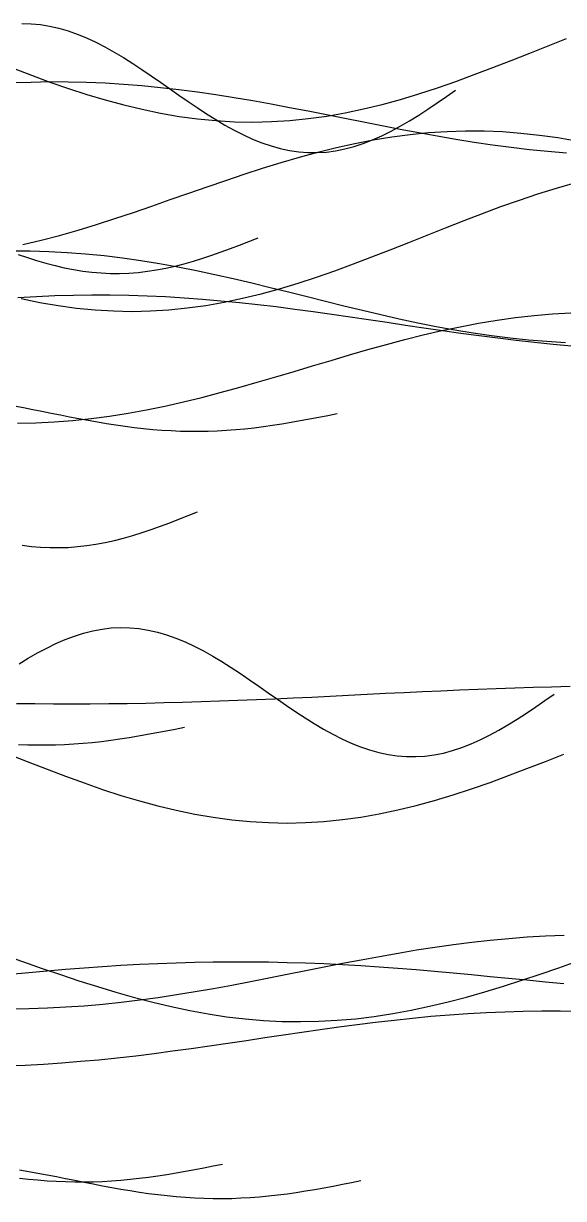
# Model space of a CAD drawing. Header units: metres. Extents: x -249 to 352, y -252 to 258.
# Drawn here: x 39.4 to 97.9, y 124.9 to 252.3 of the extents above; entities that cross this region are included whole.
import ezdxf

# ---------------------------------------------------------------- set-up
doc = ezdxf.new("R2010")
doc.units = ezdxf.units.M

msp = doc.modelspace()

# ---------------------------------------------------------------- linework, layer by layer
for p, q in [((39.22, 252.29, -433.01), (40.22, 252.27, -433.01)), ((40.22, 252.27, -433.01), (41.22, 252.18, -433.01)), ((41.22, 252.18, -433.01), (42.22, 252.02, -433.01)), ((42.22, 252.02, -433.01), (43.22, 251.8, -433.01)), ((43.22, 251.8, -433.01), (44.22, 251.5, -433.01)), ((44.22, 251.5, -433.01), (45.22, 251.15, -433.01)), ((45.22, 251.15, -433.01), (46.22, 250.74, -433.01)), ((46.22, 250.74, -433.01), (47.22, 250.27, -433.01)), ((47.22, 250.27, -433.01), (48.22, 249.76, -433.01)), ((48.22, 249.76, -433.01), (49.22, 249.2, -433.01)), ((94.25, 249.08, -433.01), (96.25, 249.88, -433.01)), ((96.25, 249.88, -433.01), (98.25, 250.68, -433.01)), ((49.22, 249.2, -433.01), (50.22, 248.6, -433.01)), ((50.22, 248.6, -433.01), (51.22, 247.96, -433.01)), ((92.25, 248.29, -433.01), (94.25, 249.08, -433.01)), ((38.25, 247.44, -433.01), (40.25, 246.68, -433.01)), ((51.22, 247.96, -433.01), (52.22, 247.3, -433.01)), ((52.22, 247.3, -433.01), (53.22, 246.62, -433.01)), ((88.25, 246.75, -433.01), (90.25, 247.51, -433.01)), ((90.25, 247.51, -433.01), (92.25, 248.29, -433.01)), ((38.23, 245.88, -433.01), (40.23, 245.95, -433.01)), ((40.23, 245.95, -433.01), (42.23, 245.99, -433.01)), ((40.25, 246.68, -433.01), (42.25, 245.95, -433.01)), ((42.23, 245.99, -433.01), (44.23, 245.98, -433.01)), ((42.25, 245.95, -433.01), (44.25, 245.26, -433.01)), ((44.23, 245.98, -433.01), (46.23, 245.94, -433.01)), ((46.23, 245.94, -433.01), (48.23, 245.85, -433.01)), ((48.23, 245.85, -433.01), (50.23, 245.73, -433.01)), ((53.22, 246.62, -433.01), (54.22, 245.93, -433.01)), ((54.22, 245.93, -433.01), (55.22, 245.23, -433.01)), ((84.25, 245.32, -433.01), (86.25, 246.02, -433.01)), ((86.25, 246.02, -433.01), (88.25, 246.75, -433.01)), ((44.25, 245.26, -433.01), (46.25, 244.61, -433.01)), ((46.25, 244.61, -433.01), (48.25, 244.01, -433.01)), ((50.23, 245.73, -433.01), (52.23, 245.57, -433.01)), ((52.23, 245.57, -433.01), (54.23, 245.37, -433.01)), ((54.23, 245.37, -433.01), (56.23, 245.14, -433.01)), ((55.22, 245.23, -433.01), (56.22, 244.53, -433.01)), ((56.22, 244.53, -433.01), (57.22, 243.84, -433.01)), ((56.23, 245.14, -433.01), (58.23, 244.88, -433.01)), ((58.23, 244.88, -433.01), (60.23, 244.59, -433.01)), ((60.23, 244.59, -433.01), (62.23, 244.28, -433.01)), ((80.25, 244.07, -433.01), (82.25, 244.67, -433.01)), ((82.25, 244.67, -433.01), (84.25, 245.32, -433.01)), ((85.22, 244.37, -433.01), (86.22, 245.07, -433.01)), ((48.25, 244.01, -433.01), (50.25, 243.47, -433.01)), ((50.25, 243.47, -433.01), (52.25, 242.99, -433.01)), ((57.22, 243.84, -433.01), (58.22, 243.17, -433.01)), ((62.23, 244.28, -433.01), (64.23, 243.94, -433.01)), ((64.23, 243.94, -433.01), (66.23, 243.58, -433.01)), ((66.23, 243.58, -433.01), (68.23, 243.2, -433.01)), ((76.25, 243.03, -433.01), (78.25, 243.52, -433.01)), ((78.25, 243.52, -433.01), (80.25, 244.07, -433.01)), ((83.22, 243.01, -433.01), (84.22, 243.68, -433.01)), ((84.22, 243.68, -433.01), (85.22, 244.37, -433.01)), ((52.25, 242.99, -433.01), (54.25, 242.58, -433.01)), ((54.25, 242.58, -433.01), (56.25, 242.23, -433.01)), ((56.25, 242.23, -433.01), (58.25, 241.96, -433.01)), ((58.22, 243.17, -433.01), (59.22, 242.51, -433.01)), ((59.22, 242.51, -433.01), (60.22, 241.88, -433.01)), ((68.23, 243.2, -433.01), (70.23, 242.82, -433.01)), ((70.23, 242.82, -433.01), (72.23, 242.42, -433.01)), ((70.25, 241.98, -433.01), (72.25, 242.26, -433.01)), ((72.23, 242.42, -433.01), (74.23, 242.02, -433.01)), ((72.25, 242.26, -433.01), (74.25, 242.61, -433.01)), ((74.23, 242.02, -433.01), (76.23, 241.62, -433.01)), ((74.25, 242.61, -433.01), (76.25, 243.03, -433.01)), ((81.22, 241.74, -433.01), (82.22, 242.36, -433.01)), ((82.22, 242.36, -433.01), (83.22, 243.01, -433.01)), ((58.25, 241.96, -433.01), (60.25, 241.77, -433.01)), ((60.22, 241.88, -433.01), (61.22, 241.29, -433.01)), ((60.25, 241.77, -433.01), (62.25, 241.65, -433.01)), ((61.22, 241.29, -433.01), (62.22, 240.74, -433.01)), ((62.22, 240.74, -433.01), (63.22, 240.23, -433.01)), ((62.25, 241.65, -433.01), (64.25, 241.61, -433.01)), ((64.25, 241.61, -433.01), (66.25, 241.66, -433.01)), ((66.25, 241.66, -433.01), (68.25, 241.78, -433.01)), ((68.25, 241.78, -433.01), (70.25, 241.98, -433.01)), ((76.23, 241.62, -433.01), (78.23, 241.23, -433.01)), ((78.23, 241.23, -433.01), (80.23, 240.84, -433.01)), ((79.22, 240.61, -433.01), (80.22, 241.15, -433.01)), ((80.22, 241.15, -433.01), (81.22, 241.74, -433.01)), ((80.23, 240.84, -433.01), (82.23, 240.46, -433.01)), ((63.22, 240.23, -433.01), (64.22, 239.77, -433.01)), ((64.22, 239.77, -433.01), (65.22, 239.37, -433.01)), ((75.3, 239.29, -433.01), (77.3, 239.67, -433.01)), ((76.22, 239.28, -433.01), (77.22, 239.67, -433.01)), ((77.22, 239.67, -433.01), (78.22, 240.12, -433.01)), ((77.3, 239.67, -433.01), (79.3, 240, -433.01)), ((78.22, 240.12, -433.01), (79.22, 240.61, -433.01)), ((79.3, 240, -433.01), (81.3, 240.27, -433.01)), ((81.3, 240.27, -433.01), (83.3, 240.46, -433.01)), ((82.23, 240.46, -433.01), (84.23, 240.1, -433.01)), ((83.3, 240.46, -433.01), (85.3, 240.59, -433.01)), ((84.23, 240.1, -433.01), (86.23, 239.76, -433.01)), ((85.3, 240.59, -433.01), (87.3, 240.66, -433.01)), ((86.23, 239.76, -433.01), (88.23, 239.44, -433.01)), ((87.3, 240.66, -433.01), (89.3, 240.65, -433.01)), ((88.23, 239.44, -433.01), (90.23, 239.14, -433.01)), ((89.3, 240.65, -433.01), (91.3, 240.57, -433.01)), ((91.3, 240.57, -433.01), (93.3, 240.42, -433.01)), ((93.3, 240.42, -433.01), (95.3, 240.2, -433.01)), ((95.3, 240.2, -433.01), (97.3, 239.92, -433.01)), ((97.3, 239.92, -433.01), (99.3, 239.58, -433.01)), ((65.22, 239.37, -433.01), (66.22, 239.03, -433.01)), ((66.22, 239.03, -433.01), (67.22, 238.75, -433.01)), ((67.22, 238.75, -433.01), (68.22, 238.53, -433.01)), ((68.22, 238.53, -433.01), (69.22, 238.39, -433.01)), ((69.22, 238.39, -433.01), (70.22, 238.31, -433.01)), ((69.3, 237.8, -433.01), (71.3, 238.35, -433.01)), ((70.22, 238.31, -433.01), (71.22, 238.3, -433.01)), ((71.22, 238.3, -433.01), (72.22, 238.36, -433.01)), ((71.3, 238.35, -433.01), (73.3, 238.84, -433.01)), ((72.22, 238.36, -433.01), (73.22, 238.49, -433.01)), ((73.22, 238.49, -433.01), (74.22, 238.69, -433.01)), ((73.3, 238.84, -433.01), (75.3, 239.29, -433.01)), ((74.22, 238.69, -433.01), (75.22, 238.96, -433.01)), ((75.22, 238.96, -433.01), (76.22, 239.28, -433.01)), ((90.23, 239.14, -433.01), (92.23, 238.88, -433.01)), ((92.23, 238.88, -433.01), (94.23, 238.64, -433.01)), ((94.23, 238.64, -433.01), (96.23, 238.44, -433.01)), ((96.23, 238.44, -433.01), (98.23, 238.27, -433.01)), ((65.3, 236.6, -433.01), (67.3, 237.22, -433.01)), ((67.3, 237.22, -433.01), (69.3, 237.8, -433.01)), ((61.3, 235.28, -433.01), (63.3, 235.95, -433.01)), ((63.3, 235.95, -433.01), (65.3, 236.6, -433.01)), ((57.3, 233.9, -433.01), (59.3, 234.59, -433.01)), ((59.3, 234.59, -433.01), (61.3, 235.28, -433.01)), ((95.14, 233.83, -433.01), (97.14, 234.45, -433.01)), ((97.14, 234.45, -433.01), (99.14, 235.02, -433.01)), ((53.3, 232.5, -433.01), (55.3, 233.2, -433.01)), ((55.3, 233.2, -433.01), (57.3, 233.9, -433.01)), ((91.14, 232.45, -433.01), (93.14, 233.16, -433.01)), ((93.14, 233.16, -433.01), (95.14, 233.83, -433.01)), ((49.3, 231.15, -433.01), (51.3, 231.82, -433.01)), ((51.3, 231.82, -433.01), (53.3, 232.5, -433.01)), ((89.14, 231.71, -433.01), (91.14, 232.45, -433.01)), ((47.3, 230.51, -433.01), (49.3, 231.15, -433.01)), ((85.14, 230.16, -433.01), (87.14, 230.95, -433.01)), ((87.14, 230.95, -433.01), (89.14, 231.71, -433.01)), ((41.3, 228.81, -433.01), (43.3, 229.33, -433.01)), ((43.3, 229.33, -433.01), (45.3, 229.9, -433.01)), ((45.3, 229.9, -433.01), (47.3, 230.51, -433.01)), ((81.14, 228.56, -433.01), (83.14, 229.36, -433.01)), ((83.14, 229.36, -433.01), (85.14, 230.16, -433.01)), ((39.3, 228.33, -433.01), (41.3, 228.81, -433.01)), ((61.81, 227.9, -433.01), (62.81, 228.28, -433.01)), ((62.81, 228.28, -433.01), (63.81, 228.67, -433.01)), ((63.81, 228.67, -433.01), (64.81, 229.07, -433.01)), ((79.14, 227.77, -433.01), (81.14, 228.56, -433.01)), ((38.12, 227.65, -433.01), (40.12, 227.64, -433.01)), ((38.81, 227.26, -433.01), (39.81, 226.92, -433.01)), ((39.81, 226.92, -433.01), (40.81, 226.6, -433.01)), ((40.12, 227.64, -433.01), (42.12, 227.59, -433.01)), ((42.12, 227.59, -433.01), (44.12, 227.48, -433.01)), ((44.12, 227.48, -433.01), (46.12, 227.33, -433.01)), ((46.12, 227.33, -433.01), (48.12, 227.13, -433.01)), ((48.12, 227.13, -433.01), (50.12, 226.88, -433.01)), ((50.12, 226.88, -433.01), (52.12, 226.6, -433.01)), ((57.81, 226.53, -433.01), (58.81, 226.84, -433.01)), ((58.81, 226.84, -433.01), (59.81, 227.17, -433.01)), ((59.81, 227.17, -433.01), (60.81, 227.53, -433.01)), ((60.81, 227.53, -433.01), (61.81, 227.9, -433.01)), ((75.14, 226.23, -433.01), (77.14, 226.99, -433.01)), ((77.14, 226.99, -433.01), (79.14, 227.77, -433.01)), ((40.81, 226.6, -433.01), (41.81, 226.31, -433.01)), ((41.81, 226.31, -433.01), (42.81, 226.05, -433.01)), ((42.81, 226.05, -433.01), (43.81, 225.82, -433.01)), ((43.81, 225.82, -433.01), (44.81, 225.62, -433.01)), ((44.81, 225.62, -433.01), (45.81, 225.46, -433.01)), ((45.81, 225.46, -433.01), (46.81, 225.34, -433.01)), ((51.81, 225.32, -433.01), (52.81, 225.43, -433.01)), ((52.12, 226.6, -433.01), (54.12, 226.27, -433.01)), ((52.81, 225.43, -433.01), (53.81, 225.58, -433.01)), ((53.81, 225.58, -433.01), (54.81, 225.77, -433.01)), ((54.12, 226.27, -433.01), (56.12, 225.91, -433.01)), ((54.81, 225.77, -433.01), (55.81, 225.99, -433.01)), ((55.81, 225.99, -433.01), (56.81, 226.25, -433.01)), ((56.12, 225.91, -433.01), (58.12, 225.51, -433.01)), ((56.81, 226.25, -433.01), (57.81, 226.53, -433.01)), ((58.12, 225.51, -433.01), (60.12, 225.09, -433.01)), ((71.14, 224.8, -433.01), (73.14, 225.5, -433.01)), ((73.14, 225.5, -433.01), (75.14, 226.23, -433.01)), ((46.81, 225.34, -433.01), (47.81, 225.26, -433.01)), ((47.81, 225.26, -433.01), (48.81, 225.21, -433.01)), ((48.81, 225.21, -433.01), (49.81, 225.21, -433.01)), ((49.81, 225.21, -433.01), (50.81, 225.24, -433.01)), ((50.81, 225.24, -433.01), (51.81, 225.32, -433.01)), ((60.12, 225.09, -433.01), (62.12, 224.64, -433.01)), ((62.12, 224.64, -433.01), (64.12, 224.17, -433.01)), ((64.12, 224.17, -433.01), (66.12, 223.69, -433.01)), ((69.14, 224.15, -433.01), (71.14, 224.8, -433.01)), ((44.79, 222.86, -433.01), (46.79, 222.88, -433.01)), ((46.79, 222.88, -433.01), (48.79, 222.88, -433.01)), ((63.14, 222.51, -433.01), (65.14, 223, -433.01)), ((65.14, 223, -433.01), (67.14, 223.54, -433.01)), ((66.12, 223.69, -433.01), (68.12, 223.19, -433.01)), ((67.14, 223.54, -433.01), (69.14, 224.15, -433.01)), ((68.12, 223.19, -433.01), (70.12, 222.69, -433.01)), ((38.79, 222.6, -433.01), (40.79, 222.71, -433.01)), ((39.14, 222.47, -433.01), (41.14, 222.06, -433.01)), ((40.79, 222.71, -433.01), (42.79, 222.8, -433.01)), ((41.14, 222.06, -433.01), (43.14, 221.71, -433.01)), ((42.79, 222.8, -433.01), (44.79, 222.86, -433.01)), ((43.14, 221.71, -433.01), (45.14, 221.44, -433.01)), ((48.79, 222.88, -433.01), (50.79, 222.84, -433.01)), ((50.79, 222.84, -433.01), (52.79, 222.78, -433.01)), ((52.79, 222.78, -433.01), (54.79, 222.69, -433.01)), ((54.79, 222.69, -433.01), (56.79, 222.57, -433.01)), ((56.79, 222.57, -433.01), (58.79, 222.42, -433.01)), ((57.14, 221.46, -433.01), (59.14, 221.74, -433.01)), ((58.79, 222.42, -433.01), (60.79, 222.25, -433.01)), ((59.14, 221.74, -433.01), (61.14, 222.09, -433.01)), ((60.79, 222.25, -433.01), (62.79, 222.05, -433.01)), ((61.14, 222.09, -433.01), (63.14, 222.51, -433.01)), ((62.79, 222.05, -433.01), (64.79, 221.83, -433.01)), ((64.79, 221.83, -433.01), (66.79, 221.6, -433.01)), ((70.12, 222.69, -433.01), (72.12, 222.19, -433.01)), ((72.12, 222.19, -433.01), (74.12, 221.7, -433.01)), ((74.12, 221.7, -433.01), (76.12, 221.21, -433.01)), ((45.14, 221.44, -433.01), (47.14, 221.25, -433.01)), ((47.14, 221.25, -433.01), (49.14, 221.13, -433.01)), ((49.14, 221.13, -433.01), (51.14, 221.09, -433.01)), ((51.14, 221.09, -433.01), (53.14, 221.14, -433.01)), ((53.14, 221.14, -433.01), (55.14, 221.26, -433.01)), ((55.14, 221.26, -433.01), (57.14, 221.46, -433.01)), ((66.79, 221.6, -433.01), (68.79, 221.34, -433.01)), ((68.79, 221.34, -433.01), (70.79, 221.07, -433.01)), ((70.79, 221.07, -433.01), (72.79, 220.79, -433.01)), ((72.79, 220.79, -433.01), (74.79, 220.5, -433.01)), ((74.79, 220.5, -433.01), (76.79, 220.21, -433.01)), ((76.12, 221.21, -433.01), (78.12, 220.74, -433.01)), ((78.12, 220.74, -433.01), (80.12, 220.29, -433.01)), ((90.72, 220.13, -433.01), (92.72, 220.41, -433.01)), ((92.72, 220.41, -433.01), (94.72, 220.64, -433.01)), ((94.72, 220.64, -433.01), (96.72, 220.81, -433.01)), ((96.72, 220.81, -433.01), (98.72, 220.92, -433.01)), ((76.79, 220.21, -433.01), (78.79, 219.91, -433.01)), ((78.79, 219.91, -433.01), (80.79, 219.61, -433.01)), ((80.12, 220.29, -433.01), (82.12, 219.86, -433.01)), ((80.79, 219.61, -433.01), (82.79, 219.31, -433.01)), ((82.12, 219.86, -433.01), (84.12, 219.46, -433.01)), ((82.79, 219.31, -433.01), (84.79, 219.02, -433.01)), ((84.12, 219.46, -433.01), (86.12, 219.1, -433.01)), ((84.72, 219, -433.01), (86.72, 219.42, -433.01)), ((86.12, 219.1, -433.01), (88.12, 218.76, -433.01)), ((86.72, 219.42, -433.01), (88.72, 219.8, -433.01)), ((88.72, 219.8, -433.01), (90.72, 220.13, -433.01)), ((78.72, 217.5, -433.01), (80.72, 218.03, -433.01)), ((80.72, 218.03, -433.01), (82.72, 218.53, -433.01)), ((82.72, 218.53, -433.01), (84.72, 219, -433.01)), ((84.79, 219.02, -433.01), (86.79, 218.74, -433.01)), ((86.79, 218.74, -433.01), (88.79, 218.47, -433.01)), ((88.12, 218.76, -433.01), (90.12, 218.47, -433.01)), ((88.79, 218.47, -433.01), (90.79, 218.21, -433.01)), ((90.12, 218.47, -433.01), (92.12, 218.22, -433.01)), ((90.79, 218.21, -433.01), (92.79, 217.97, -433.01)), ((92.12, 218.22, -433.01), (94.12, 218.01, -433.01)), ((92.79, 217.97, -433.01), (94.79, 217.75, -433.01)), ((94.12, 218.01, -433.01), (96.12, 217.85, -433.01)), ((96.12, 217.85, -433.01), (98.12, 217.73, -433.01)), ((74.72, 216.37, -433.01), (76.72, 216.94, -433.01)), ((76.72, 216.94, -433.01), (78.72, 217.5, -433.01)), ((94.79, 217.75, -433.01), (96.79, 217.55, -433.01)), ((96.79, 217.55, -433.01), (98.79, 217.37, -433.01)), ((70.72, 215.18, -433.01), (72.72, 215.78, -433.01)), ((72.72, 215.78, -433.01), (74.72, 216.37, -433.01)), ((64.72, 213.4, -433.01), (66.72, 213.99, -433.01)), ((66.72, 213.99, -433.01), (68.72, 214.58, -433.01)), ((68.72, 214.58, -433.01), (70.72, 215.18, -433.01)), ((60.72, 212.28, -433.01), (62.72, 212.83, -433.01)), ((62.72, 212.83, -433.01), (64.72, 213.4, -433.01)), ((56.72, 211.27, -433.01), (58.72, 211.76, -433.01)), ((58.72, 211.76, -433.01), (60.72, 212.28, -433.01)), ((38.39, 210.85, -433.01), (39.39, 210.66, -433.01)), ((39.39, 210.66, -433.01), (40.39, 210.47, -433.01)), ((40.39, 210.47, -433.01), (41.39, 210.27, -433.01)), ((41.39, 210.27, -433.01), (42.39, 210.07, -433.01)), ((50.72, 210.04, -433.01), (52.72, 210.41, -433.01)), ((52.72, 210.41, -433.01), (54.72, 210.82, -433.01)), ((54.72, 210.82, -433.01), (56.72, 211.27, -433.01)), ((38.72, 208.98, -433.01), (40.72, 209.01, -433.01)), ((40.72, 209.01, -433.01), (42.72, 209.1, -433.01)), ((42.39, 210.07, -433.01), (43.39, 209.87, -433.01)), ((42.72, 209.1, -433.01), (44.72, 209.26, -433.01)), ((43.39, 209.87, -433.01), (44.39, 209.67, -433.01)), ((44.39, 209.67, -433.01), (45.39, 209.48, -433.01)), ((44.72, 209.26, -433.01), (46.72, 209.46, -433.01)), ((45.39, 209.48, -433.01), (46.39, 209.29, -433.01)), ((46.39, 209.29, -433.01), (47.39, 209.11, -433.01)), ((46.72, 209.46, -433.01), (48.72, 209.73, -433.01)), ((47.39, 209.11, -433.01), (48.39, 208.94, -433.01)), ((48.39, 208.94, -433.01), (49.39, 208.79, -433.01)), ((48.72, 209.73, -433.01), (50.72, 210.04, -433.01)), ((66.39, 208.75, -433.01), (67.39, 208.9, -433.01)), ((67.39, 208.9, -433.01), (68.39, 209.07, -433.01)), ((68.39, 209.07, -433.01), (69.39, 209.25, -433.01)), ((69.39, 209.25, -433.01), (70.39, 209.43, -433.01)), ((70.39, 209.43, -433.01), (71.39, 209.63, -433.01)), ((71.39, 209.63, -433.01), (72.39, 209.82, -433.01)), ((72.39, 209.82, -433.01), (73.39, 210.02, -433.01)), ((49.39, 208.79, -433.01), (50.39, 208.64, -433.01)), ((50.39, 208.64, -433.01), (51.39, 208.51, -433.01)), ((51.39, 208.51, -433.01), (52.39, 208.39, -433.01)), ((52.39, 208.39, -433.01), (53.39, 208.3, -433.01)), ((53.39, 208.3, -433.01), (54.39, 208.22, -433.01)), ((54.39, 208.22, -433.01), (55.39, 208.16, -433.01)), ((55.39, 208.16, -433.01), (56.39, 208.11, -433.01)), ((56.39, 208.11, -433.01), (57.39, 208.09, -433.01)), ((57.39, 208.09, -433.01), (58.39, 208.09, -433.01)), ((58.39, 208.09, -433.01), (59.39, 208.11, -433.01)), ((59.39, 208.11, -433.01), (60.39, 208.14, -433.01)), ((60.39, 208.14, -433.01), (61.39, 208.2, -433.01)), ((61.39, 208.2, -433.01), (62.39, 208.28, -433.01)), ((62.39, 208.28, -433.01), (63.39, 208.37, -433.01)), ((63.39, 208.37, -433.01), (64.39, 208.48, -433.01)), ((64.39, 208.48, -433.01), (65.39, 208.61, -433.01)), ((65.39, 208.61, -433.01), (66.39, 208.75, -433.01)), ((56.24, 198.55, -433.01), (57.24, 198.95, -433.01)), ((57.24, 198.95, -433.01), (58.24, 199.35, -433.01)), ((52.24, 197.11, -433.01), (53.24, 197.45, -433.01)), ((53.24, 197.45, -433.01), (54.24, 197.8, -433.01)), ((54.24, 197.8, -433.01), (55.24, 198.17, -433.01)), ((55.24, 198.17, -433.01), (56.24, 198.55, -433.01)), ((48.24, 196.04, -433.01), (49.24, 196.26, -433.01)), ((49.24, 196.26, -433.01), (50.24, 196.52, -433.01)), ((50.24, 196.52, -433.01), (51.24, 196.8, -433.01)), ((51.24, 196.8, -433.01), (52.24, 197.11, -433.01)), ((39.24, 195.74, -433.01), (40.24, 195.61, -433.01)), ((40.24, 195.61, -433.01), (41.24, 195.53, -433.01)), ((41.24, 195.53, -433.01), (42.24, 195.48, -433.01)), ((42.24, 195.48, -433.01), (43.24, 195.48, -433.01)), ((43.24, 195.48, -433.01), (44.24, 195.51, -433.01)), ((44.24, 195.51, -433.01), (45.24, 195.59, -433.01)), ((45.24, 195.59, -433.01), (46.24, 195.7, -433.01)), ((46.24, 195.7, -433.01), (47.24, 195.85, -433.01)), ((47.24, 195.85, -433.01), (48.24, 196.04, -433.01)), ((44.9, 185.9, -433.01), (45.9, 186.22, -433.01)), ((45.9, 186.22, -433.01), (46.9, 186.47, -433.01)), ((46.9, 186.47, -433.01), (47.9, 186.66, -433.01)), ((47.9, 186.66, -433.01), (48.9, 186.77, -433.01)), ((48.9, 186.77, -433.01), (49.9, 186.82, -433.01)), ((49.9, 186.82, -433.01), (50.9, 186.8, -433.01)), ((50.9, 186.8, -433.01), (51.9, 186.71, -433.01)), ((51.9, 186.71, -433.01), (52.9, 186.55, -433.01)), ((52.9, 186.55, -433.01), (53.9, 186.33, -433.01)), ((53.9, 186.33, -433.01), (54.9, 186.03, -433.01)), ((54.9, 186.03, -433.01), (55.9, 185.68, -433.01)), ((41.9, 184.6, -433.01), (42.9, 185.09, -433.01)), ((42.9, 185.09, -433.01), (43.9, 185.52, -433.01)), ((43.9, 185.52, -433.01), (44.9, 185.9, -433.01)), ((55.9, 185.68, -433.01), (56.9, 185.27, -433.01)), ((56.9, 185.27, -433.01), (57.9, 184.8, -433.01)), ((57.9, 184.8, -433.01), (58.9, 184.29, -433.01)), ((38.9, 182.87, -433.01), (39.9, 183.49, -433.01)), ((39.9, 183.49, -433.01), (40.9, 184.06, -433.01)), ((40.9, 184.06, -433.01), (41.9, 184.6, -433.01)), ((58.9, 184.29, -433.01), (59.9, 183.73, -433.01)), ((59.9, 183.73, -433.01), (60.9, 183.13, -433.01)), ((60.9, 183.13, -433.01), (61.9, 182.49, -433.01)), ((61.9, 182.49, -433.01), (62.9, 181.83, -433.01)), ((62.9, 181.83, -433.01), (63.9, 181.15, -433.01)), ((63.9, 181.15, -433.01), (64.9, 180.46, -433.01)), ((64.9, 180.46, -433.01), (65.9, 179.76, -433.01)), ((65.9, 179.76, -433.01), (66.9, 179.06, -433.01)), ((74.63, 179.49, -433.01), (76.63, 179.59, -433.01)), ((76.63, 179.59, -433.01), (78.63, 179.69, -433.01)), ((78.63, 179.69, -433.01), (80.63, 179.79, -433.01)), ((80.63, 179.79, -433.01), (82.63, 179.88, -433.01)), ((82.63, 179.88, -433.01), (84.63, 179.97, -433.01)), ((84.63, 179.97, -433.01), (86.63, 180.06, -433.01)), ((86.63, 180.06, -433.01), (88.63, 180.15, -433.01)), ((88.63, 180.15, -433.01), (90.63, 180.22, -433.01)), ((90.63, 180.22, -433.01), (92.63, 180.29, -433.01)), ((92.63, 180.29, -433.01), (94.63, 180.36, -433.01)), ((94.63, 180.36, -433.01), (96.63, 180.41, -433.01)), ((95.9, 178.9, -433.01), (96.9, 179.6, -433.01)), ((96.63, 180.41, -433.01), (98.63, 180.46, -433.01)), ((38.63, 178.6, -433.01), (40.63, 178.57, -433.01)), ((40.63, 178.57, -433.01), (42.63, 178.56, -433.01)), ((42.63, 178.56, -433.01), (44.63, 178.55, -433.01)), ((44.63, 178.55, -433.01), (46.63, 178.56, -433.01)), ((46.63, 178.56, -433.01), (48.63, 178.58, -433.01)), ((48.63, 178.58, -433.01), (50.63, 178.6, -433.01)), ((50.63, 178.6, -433.01), (52.63, 178.64, -433.01)), ((52.63, 178.64, -433.01), (54.63, 178.68, -433.01)), ((54.63, 178.68, -433.01), (56.63, 178.73, -433.01)), ((56.63, 178.73, -433.01), (58.63, 178.79, -433.01)), ((58.63, 178.79, -433.01), (60.63, 178.86, -433.01)), ((60.63, 178.86, -433.01), (62.63, 178.94, -433.01)), ((62.63, 178.94, -433.01), (64.63, 179.02, -433.01)), ((64.63, 179.02, -433.01), (66.63, 179.1, -433.01)), ((66.63, 179.1, -433.01), (68.63, 179.2, -433.01)), ((66.9, 179.06, -433.01), (67.9, 178.37, -433.01)), ((67.9, 178.37, -433.01), (68.9, 177.7, -433.01)), ((68.63, 179.2, -433.01), (70.63, 179.29, -433.01)), ((70.63, 179.29, -433.01), (72.63, 179.39, -433.01)), ((72.63, 179.39, -433.01), (74.63, 179.49, -433.01)), ((94.9, 178.21, -433.01), (95.9, 178.9, -433.01)), ((68.9, 177.7, -433.01), (69.9, 177.04, -433.01)), ((69.9, 177.04, -433.01), (70.9, 176.41, -433.01)), ((92.9, 176.89, -433.01), (93.9, 177.54, -433.01)), ((93.9, 177.54, -433.01), (94.9, 178.21, -433.01)), ((54.84, 175.62, -433.01), (55.84, 175.82, -433.01)), ((55.84, 175.82, -433.01), (56.84, 176.02, -433.01)), ((70.9, 176.41, -433.01), (71.9, 175.82, -433.01)), ((71.9, 175.82, -433.01), (72.9, 175.27, -433.01)), ((90.9, 175.69, -433.01), (91.9, 176.27, -433.01)), ((91.9, 176.27, -433.01), (92.9, 176.89, -433.01)), ((47.84, 174.48, -433.01), (48.84, 174.6, -433.01)), ((48.84, 174.6, -433.01), (49.84, 174.75, -433.01)), ((49.84, 174.75, -433.01), (50.84, 174.9, -433.01)), ((50.84, 174.9, -433.01), (51.84, 175.07, -433.01)), ((51.84, 175.07, -433.01), (52.84, 175.25, -433.01)), ((52.84, 175.25, -433.01), (53.84, 175.43, -433.01)), ((53.84, 175.43, -433.01), (54.84, 175.62, -433.01)), ((72.9, 175.27, -433.01), (73.9, 174.76, -433.01)), ((73.9, 174.76, -433.01), (74.9, 174.3, -433.01)), ((87.9, 174.2, -433.01), (88.9, 174.65, -433.01)), ((88.9, 174.65, -433.01), (89.9, 175.14, -433.01)), ((89.9, 175.14, -433.01), (90.9, 175.69, -433.01)), ((38.84, 174.15, -433.01), (39.84, 174.11, -433.01)), ((39.84, 174.11, -433.01), (40.84, 174.09, -433.01)), ((40.84, 174.09, -433.01), (41.84, 174.09, -433.01)), ((41.84, 174.09, -433.01), (42.84, 174.1, -433.01)), ((42.84, 174.1, -433.01), (43.84, 174.14, -433.01)), ((43.84, 174.14, -433.01), (44.84, 174.2, -433.01)), ((44.84, 174.2, -433.01), (45.84, 174.27, -433.01)), ((45.84, 174.27, -433.01), (46.84, 174.37, -433.01)), ((46.84, 174.37, -433.01), (47.84, 174.48, -433.01)), ((74.9, 174.3, -433.01), (75.9, 173.9, -433.01)), ((75.9, 173.9, -433.01), (76.9, 173.56, -433.01)), ((76.9, 173.56, -433.01), (77.9, 173.28, -433.01)), ((77.9, 173.28, -433.01), (78.9, 173.06, -433.01)), ((83.9, 173.02, -433.01), (84.9, 173.22, -433.01)), ((84.9, 173.22, -433.01), (85.9, 173.49, -433.01)), ((85.9, 173.49, -433.01), (86.9, 173.81, -433.01)), ((86.9, 173.81, -433.01), (87.9, 174.2, -433.01)), ((37.95, 173.03, -433.01), (39.95, 172.24, -433.01)), ((39.95, 172.24, -433.01), (41.95, 171.46, -433.01)), ((78.9, 173.06, -433.01), (79.9, 172.92, -433.01)), ((79.9, 172.92, -433.01), (80.9, 172.84, -433.01)), ((80.9, 172.84, -433.01), (81.9, 172.83, -433.01)), ((81.9, 172.83, -433.01), (82.9, 172.89, -433.01)), ((82.9, 172.89, -433.01), (83.9, 173.02, -433.01)), ((93.95, 171.53, -433.01), (95.95, 172.31, -433.01)), ((95.95, 172.31, -433.01), (97.95, 173.1, -433.01)), ((41.95, 171.46, -433.01), (43.95, 170.7, -433.01)), ((43.95, 170.7, -433.01), (45.95, 169.97, -433.01)), ((89.95, 170.04, -433.01), (91.95, 170.77, -433.01)), ((91.95, 170.77, -433.01), (93.95, 171.53, -433.01)), ((45.95, 169.97, -433.01), (47.95, 169.28, -433.01)), ((87.95, 169.34, -433.01), (89.95, 170.04, -433.01)), ((47.95, 169.28, -433.01), (49.95, 168.63, -433.01)), ((49.95, 168.63, -433.01), (51.95, 168.04, -433.01)), ((83.95, 168.09, -433.01), (85.95, 168.69, -433.01)), ((85.95, 168.69, -433.01), (87.95, 169.34, -433.01)), ((51.95, 168.04, -433.01), (53.95, 167.49, -433.01)), ((53.95, 167.49, -433.01), (55.95, 167.01, -433.01)), ((55.95, 167.01, -433.01), (57.95, 166.6, -433.01)), ((77.95, 166.63, -433.01), (79.95, 167.05, -433.01)), ((79.95, 167.05, -433.01), (81.95, 167.54, -433.01)), ((81.95, 167.54, -433.01), (83.95, 168.09, -433.01)), ((57.95, 166.6, -433.01), (59.95, 166.25, -433.01)), ((59.95, 166.25, -433.01), (61.95, 165.98, -433.01)), ((61.95, 165.98, -433.01), (63.95, 165.79, -433.01)), ((63.95, 165.79, -433.01), (65.95, 165.67, -433.01)), ((65.95, 165.67, -433.01), (67.95, 165.63, -433.01)), ((67.95, 165.63, -433.01), (69.95, 165.68, -433.01)), ((69.95, 165.68, -433.01), (71.95, 165.8, -433.01)), ((71.95, 165.8, -433.01), (73.95, 166, -433.01)), ((73.95, 166, -433.01), (75.95, 166.28, -433.01)), ((75.95, 166.28, -433.01), (77.95, 166.63, -433.01)), ((87.98, 152.72, -433.01), (89.98, 152.94, -433.01)), ((89.98, 152.94, -433.01), (91.98, 153.13, -433.01)), ((91.98, 153.13, -433.01), (93.98, 153.28, -433.01)), ((93.98, 153.28, -433.01), (95.98, 153.39, -433.01)), ((95.98, 153.39, -433.01), (97.98, 153.46, -433.01)), ((79.98, 151.54, -433.01), (81.98, 151.87, -433.01)), ((81.98, 151.87, -433.01), (83.98, 152.18, -433.01)), ((83.98, 152.18, -433.01), (85.98, 152.46, -433.01)), ((85.98, 152.46, -433.01), (87.98, 152.72, -433.01)), ((37.4, 151.27, -433.01), (39.4, 150.57, -433.01)), ((39.4, 150.57, -433.01), (41.4, 149.88, -433.01)), ((49.95, 150.21, -433.01), (51.95, 150.32, -433.01)), ((51.95, 150.32, -433.01), (53.95, 150.41, -433.01)), ((53.95, 150.41, -433.01), (55.95, 150.49, -433.01)), ((55.95, 150.49, -433.01), (57.95, 150.54, -433.01)), ((57.95, 150.54, -433.01), (59.95, 150.58, -433.01)), ((59.95, 150.58, -433.01), (61.95, 150.6, -433.01)), ((61.95, 150.6, -433.01), (63.95, 150.6, -433.01)), ((63.95, 150.6, -433.01), (65.95, 150.57, -433.01)), ((65.95, 150.57, -433.01), (67.95, 150.53, -433.01)), ((67.95, 150.53, -433.01), (69.95, 150.47, -433.01)), ((69.95, 150.47, -433.01), (71.95, 150.39, -433.01)), ((71.95, 150.39, -433.01), (73.95, 150.29, -433.01)), ((71.98, 150.03, -433.01), (73.98, 150.43, -433.01)), ((73.95, 150.29, -433.01), (75.95, 150.18, -433.01)), ((73.98, 150.43, -433.01), (75.98, 150.81, -433.01)), ((75.98, 150.81, -433.01), (77.98, 151.18, -433.01)), ((77.98, 151.18, -433.01), (79.98, 151.54, -433.01)), ((97.4, 149.94, -433.01), (99.4, 150.64, -433.01)), ((37.95, 149.26, -433.01), (39.95, 149.44, -433.01)), ((39.95, 149.44, -433.01), (41.95, 149.62, -433.01)), ((41.4, 149.88, -433.01), (43.4, 149.2, -433.01)), ((41.95, 149.62, -433.01), (43.95, 149.78, -433.01)), ((43.4, 149.2, -433.01), (45.4, 148.54, -433.01)), ((43.95, 149.78, -433.01), (45.95, 149.94, -433.01)), ((45.95, 149.94, -433.01), (47.95, 150.08, -433.01)), ((47.95, 150.08, -433.01), (49.95, 150.21, -433.01)), ((65.98, 148.84, -433.01), (67.98, 149.24, -433.01)), ((67.98, 149.24, -433.01), (69.98, 149.64, -433.01)), ((69.98, 149.64, -433.01), (71.98, 150.03, -433.01)), ((75.95, 150.18, -433.01), (77.95, 150.05, -433.01)), ((77.95, 150.05, -433.01), (79.95, 149.9, -433.01)), ((79.95, 149.9, -433.01), (81.95, 149.74, -433.01)), ((81.95, 149.74, -433.01), (83.95, 149.57, -433.01)), ((83.95, 149.57, -433.01), (85.95, 149.39, -433.01)), ((85.95, 149.39, -433.01), (87.95, 149.21, -433.01)), ((87.95, 149.21, -433.01), (89.95, 149.01, -433.01)), ((89.95, 149.01, -433.01), (91.95, 148.82, -433.01)), ((93.4, 148.59, -433.01), (95.4, 149.26, -433.01)), ((95.4, 149.26, -433.01), (97.4, 149.94, -433.01)), ((45.4, 148.54, -433.01), (47.4, 147.9, -433.01)), ((47.4, 147.9, -433.01), (49.4, 147.29, -433.01)), ((59.98, 147.7, -433.01), (61.98, 148.07, -433.01)), ((61.98, 148.07, -433.01), (63.98, 148.45, -433.01)), ((63.98, 148.45, -433.01), (65.98, 148.84, -433.01)), ((89.4, 147.34, -433.01), (91.4, 147.95, -433.01)), ((91.4, 147.95, -433.01), (93.4, 148.59, -433.01)), ((91.95, 148.82, -433.01), (93.95, 148.62, -433.01)), ((93.95, 148.62, -433.01), (95.95, 148.42, -433.01)), ((95.95, 148.42, -433.01), (97.95, 148.22, -433.01)), ((49.4, 147.29, -433.01), (51.4, 146.73, -433.01)), ((51.4, 146.73, -433.01), (53.4, 146.2, -433.01)), ((51.98, 146.45, -433.01), (53.98, 146.73, -433.01)), ((53.98, 146.73, -433.01), (55.98, 147.03, -433.01)), ((55.98, 147.03, -433.01), (57.98, 147.36, -433.01)), ((57.98, 147.36, -433.01), (59.98, 147.7, -433.01)), ((85.4, 146.25, -433.01), (87.4, 146.77, -433.01)), ((87.4, 146.77, -433.01), (89.4, 147.34, -433.01)), ((37.98, 145.5, -433.01), (39.98, 145.52, -433.01)), ((39.98, 145.52, -433.01), (41.98, 145.59, -433.01)), ((41.98, 145.59, -433.01), (43.98, 145.69, -433.01)), ((43.98, 145.69, -433.01), (45.98, 145.82, -433.01)), ((45.98, 145.82, -433.01), (47.98, 146, -433.01)), ((47.98, 146, -433.01), (49.98, 146.21, -433.01)), ((49.98, 146.21, -433.01), (51.98, 146.45, -433.01)), ((53.4, 146.2, -433.01), (55.4, 145.73, -433.01)), ((55.4, 145.73, -433.01), (57.4, 145.31, -433.01)), ((57.4, 145.31, -433.01), (59.4, 144.94, -433.01)), ((79.4, 144.97, -433.01), (81.4, 145.34, -433.01)), ((81.4, 145.34, -433.01), (83.4, 145.77, -433.01)), ((83.4, 145.77, -433.01), (85.4, 146.25, -433.01)), ((91.55, 145.18, -433.01), (93.55, 145.24, -433.01)), ((93.55, 145.24, -433.01), (95.55, 145.26, -433.01)), ((95.55, 145.26, -433.01), (97.55, 145.26, -433.01)), ((97.55, 145.26, -433.01), (99.55, 145.23, -433.01)), ((59.4, 144.94, -433.01), (61.4, 144.64, -433.01)), ((61.4, 144.64, -433.01), (63.4, 144.4, -433.01)), ((63.4, 144.4, -433.01), (65.4, 144.23, -433.01)), ((65.4, 144.23, -433.01), (67.4, 144.13, -433.01)), ((67.4, 144.13, -433.01), (69.4, 144.1, -433.01)), ((69.4, 144.1, -433.01), (71.4, 144.14, -433.01)), ((71.4, 144.14, -433.01), (73.4, 144.25, -433.01)), ((73.4, 144.25, -433.01), (75.4, 144.42, -433.01)), ((75.4, 144.42, -433.01), (77.4, 144.67, -433.01)), ((75.55, 143.79, -433.01), (77.55, 144.04, -433.01)), ((77.4, 144.67, -433.01), (79.4, 144.97, -433.01)), ((77.55, 144.04, -433.01), (79.55, 144.27, -433.01)), ((79.55, 144.27, -433.01), (81.55, 144.49, -433.01)), ((81.55, 144.49, -433.01), (83.55, 144.68, -433.01)), ((83.55, 144.68, -433.01), (85.55, 144.84, -433.01)), ((85.55, 144.84, -433.01), (87.55, 144.98, -433.01)), ((87.55, 144.98, -433.01), (89.55, 145.1, -433.01)), ((89.55, 145.1, -433.01), (91.55, 145.18, -433.01)), ((65.55, 142.37, -433.01), (67.55, 142.66, -433.01)), ((67.55, 142.66, -433.01), (69.55, 142.96, -433.01)), ((69.55, 142.96, -433.01), (71.55, 143.25, -433.01)), ((71.55, 143.25, -433.01), (73.55, 143.53, -433.01)), ((73.55, 143.53, -433.01), (75.55, 143.79, -433.01)), ((57.55, 141.19, -433.01), (59.55, 141.48, -433.01)), ((59.55, 141.48, -433.01), (61.55, 141.77, -433.01)), ((61.55, 141.77, -433.01), (63.55, 142.07, -433.01)), ((63.55, 142.07, -433.01), (65.55, 142.37, -433.01)), ((47.55, 139.98, -433.01), (49.55, 140.18, -433.01)), ((49.55, 140.18, -433.01), (51.55, 140.41, -433.01)), ((51.55, 140.41, -433.01), (53.55, 140.66, -433.01)), ((53.55, 140.66, -433.01), (55.55, 140.92, -433.01)), ((55.55, 140.92, -433.01), (57.55, 141.19, -433.01)), ((37.55, 139.33, -433.01), (39.55, 139.4, -433.01)), ((39.55, 139.4, -433.01), (41.55, 139.51, -433.01)), ((41.55, 139.51, -433.01), (43.55, 139.64, -433.01)), ((43.55, 139.64, -433.01), (45.55, 139.8, -433.01)), ((45.55, 139.8, -433.01), (47.55, 139.98, -433.01)), ((59.94, 128.46, -433.01), (60.94, 128.66, -433.01)), ((38.95, 128.05, -433.01), (39.95, 127.87, -433.01)), ((39.95, 127.87, -433.01), (40.95, 127.69, -433.01)), ((40.95, 127.69, -433.01), (41.95, 127.5, -433.01)), ((41.95, 127.5, -433.01), (42.95, 127.31, -433.01)), ((52.94, 127.25, -433.01), (53.94, 127.39, -433.01)), ((53.94, 127.39, -433.01), (54.94, 127.55, -433.01)), ((54.94, 127.55, -433.01), (55.94, 127.71, -433.01)), ((55.94, 127.71, -433.01), (56.94, 127.89, -433.01)), ((56.94, 127.89, -433.01), (57.94, 128.08, -433.01)), ((57.94, 128.08, -433.01), (58.94, 128.27, -433.01)), ((58.94, 128.27, -433.01), (59.94, 128.46, -433.01)), ((38.94, 127.15, -433.01), (39.94, 127.04, -433.01)), ((39.94, 127.04, -433.01), (40.94, 126.94, -433.01)), ((40.94, 126.94, -433.01), (41.94, 126.86, -433.01)), ((41.94, 126.86, -433.01), (42.94, 126.8, -433.01)), ((42.94, 126.8, -433.01), (43.94, 126.76, -433.01)), ((42.95, 127.31, -433.01), (43.95, 127.11, -433.01)), ((43.94, 126.76, -433.01), (44.94, 126.73, -433.01)), ((43.95, 127.11, -433.01), (44.95, 126.91, -433.01)), ((44.94, 126.73, -433.01), (45.94, 126.73, -433.01)), ((44.95, 126.91, -433.01), (45.95, 126.71, -433.01)), ((45.94, 126.73, -433.01), (46.94, 126.75, -433.01)), ((45.95, 126.71, -433.01), (46.95, 126.52, -433.01)), ((46.94, 126.75, -433.01), (47.94, 126.79, -433.01)), ((46.95, 126.52, -433.01), (47.95, 126.32, -433.01)), ((47.94, 126.79, -433.01), (48.94, 126.84, -433.01)), ((47.95, 126.32, -433.01), (48.95, 126.14, -433.01)), ((48.94, 126.84, -433.01), (49.94, 126.92, -433.01)), ((48.95, 126.14, -433.01), (49.95, 125.96, -433.01)), ((49.94, 126.92, -433.01), (50.94, 127.01, -433.01)), ((50.94, 127.01, -433.01), (51.94, 127.12, -433.01)), ((51.94, 127.12, -433.01), (52.94, 127.25, -433.01)), ((70.95, 125.91, -433.01), (71.95, 126.09, -433.01)), ((71.95, 126.09, -433.01), (72.95, 126.28, -433.01)), ((72.95, 126.28, -433.01), (73.95, 126.47, -433.01)), ((73.95, 126.47, -433.01), (74.95, 126.67, -433.01)), ((74.95, 126.67, -433.01), (75.95, 126.87, -433.01)), ((49.95, 125.96, -433.01), (50.95, 125.79, -433.01)), ((50.95, 125.79, -433.01), (51.95, 125.63, -433.01)), ((51.95, 125.63, -433.01), (52.95, 125.48, -433.01)), ((52.95, 125.48, -433.01), (53.95, 125.35, -433.01)), ((53.95, 125.35, -433.01), (54.95, 125.24, -433.01)), ((54.95, 125.24, -433.01), (55.95, 125.14, -433.01)), ((55.95, 125.14, -433.01), (56.95, 125.06, -433.01)), ((56.95, 125.06, -433.01), (57.95, 125, -433.01)), ((57.95, 125, -433.01), (58.95, 124.96, -433.01)), ((58.95, 124.96, -433.01), (59.95, 124.93, -433.01)), ((59.95, 124.93, -433.01), (60.95, 124.93, -433.01)), ((60.95, 124.93, -433.01), (61.95, 124.95, -433.01)), ((61.95, 124.95, -433.01), (62.95, 124.99, -433.01)), ((62.95, 124.99, -433.01), (63.95, 125.04, -433.01)), ((63.95, 125.04, -433.01), (64.95, 125.12, -433.01)), ((64.95, 125.12, -433.01), (65.95, 125.21, -433.01)), ((65.95, 125.21, -433.01), (66.95, 125.32, -433.01)), ((66.95, 125.32, -433.01), (67.95, 125.45, -433.01)), ((67.95, 125.45, -433.01), (68.95, 125.59, -433.01)), ((68.95, 125.59, -433.01), (69.95, 125.75, -433.01)), ((69.95, 125.75, -433.01), (70.95, 125.91, -433.01))]:
    msp.add_line(p, q)

doc.saveas('drawing.dxf')
